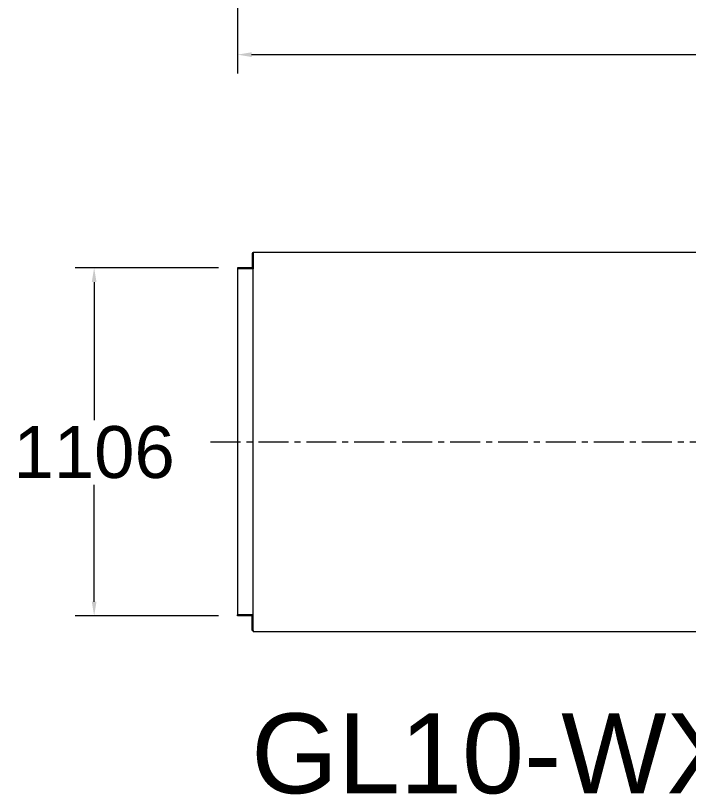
# Model space of a CAD drawing. Header units: millimetres. Extents: x 3 to 671030, y 2 to 511260.
# Drawn here: x 452546 to 506897, y 177544 to 240420 of the extents above; entities that cross this region are included whole.
import ezdxf

# ---------------------------------------------------------------- set-up
doc = ezdxf.new("R2010")
doc.units = ezdxf.units.MM
doc.header["$LTSCALE"] = 25.4
doc.linetypes.add('CENTER', pattern=[50.8, 31.75, -6.35, 6.35, -6.35])
doc.layers.get('Defpoints').update_dxf_attribs({"lineweight": 5})
doc.layers.add('CAXA1', color=5, linetype='CENTER', lineweight=5)
doc.styles.add('Roman', font='arial.ttf')
doc.styles.get("Standard").update_dxf_attribs({"font": 'arial.ttf'})
doc.dimstyles.new('ISO-25', dxfattribs={"dimscale": 30, "dimtxt": 38.1, "dimasz": 38.1, "dimexe": 50.8, "dimexo": 50.8, "dimgap": 15.875, "dimtad": 1, "dimtih": 1, "dimtoh": 1, "dimdec": 1, "dimlfac": 0.03937, "dimdsep": 46, "dimtxsty": 'Standard', "dimcen": 63.5, "dimclrd": 7, "dimclre": 7, "dimclrt": 7, "dimadec": 0, "dimazin": 0, "dimtfac": 1, "dimtdec": 1, "dimtmove": 0, "dimatfit": 3, "dimfxl": 25.4, "dimlwd": 5, "dimlwe": 5, "dimarcsym": 0})

# ---------------------------------------------------------------- blocks, each defined once
blk = doc.blocks.new('*D49')
at = {"color": 7, "linetype": 'Continuous', "lineweight": 5, "transparency": 16777216}
for p, q in [((622106, 266043), (622106, 235742)), ((470468, 262157), (470468, 235742)), ((471611, 237266), (620963, 237266))]:
    blk.add_line(p, q, dxfattribs=at)
at = {"color": 7, "transparency": 16777216}
for points in [[(471611, 237456), (471611, 237075), (470468, 237266)], [(620963, 237456), (620963, 237075), (622106, 237266)]]:
    blk.add_solid(points, dxfattribs=at)
at = {"layer": 'Defpoints', "color": 0, "transparency": 16777216}
for p in [(622106, 267567), (470468, 263681), (622106, 237266)]:
    blk.add_point(p, dxfattribs=at)
at = {"color": 7, "lineweight": 5, "transparency": 16777216, "insert": (546287, 239838), "char_height": 4191, "attachment_point": 5, "style": 'Roman'}
blk.add_mtext('{\\fCalibri|b0|i0|c0|p34;\\C0;B}', dxfattribs=at)
blk = doc.blocks.new('*D42')
at = {"color": 7, "linetype": 'Continuous', "lineweight": 5, "transparency": 16777216}
for p, q in [((468944, 220054), (457369, 220054)), ((458893, 218911), (458893, 207771)), ((458893, 193104), (458893, 202539)), ((468944, 191961), (457369, 191961))]:
    blk.add_line(p, q, dxfattribs=at)
at = {"color": 7, "transparency": 16777216}
for points in [[(458702, 218911), (459083, 218911), (458893, 220054)], [(458702, 193104), (459083, 193104), (458893, 191961)]]:
    blk.add_solid(points, dxfattribs=at)
at = {"layer": 'Defpoints', "color": 0, "transparency": 16777216}
for p in [(470468, 220054), (458893, 191961), (470468, 191961)]:
    blk.add_point(p, dxfattribs=at)
at = {"color": 7, "lineweight": 5, "transparency": 16777216, "insert": (458893, 205155), "char_height": 4191, "attachment_point": 5, "style": 'Roman'}
blk.add_mtext('1106', dxfattribs=at)

msp = doc.modelspace()

# ---------------------------------------------------------------- linework, layer by layer
at = {"color": 7, "lineweight": 5}
for p, q in [((471661.62, 221247.37), (471661.62, 220053.57)), ((471737.82, 221247.37), (471661.62, 221247.37)), ((471737.82, 221323.57), (510091.82, 221323.57)), ((471737.82, 221247.37), (471737.82, 221323.57)), ((471737.82, 190691.17), (471737.82, 221323.57)), ((471737.82, 221247.37), (471737.82, 219977.37)), ((471661.62, 220053.57), (470467.82, 220053.57)), ((470467.82, 220053.57), (470467.82, 219977.37)), ((471737.82, 219977.37), (470467.82, 219977.37)), ((470467.82, 219977.37), (470467.82, 192037.37)), ((471737.82, 192037.37), (470467.82, 192037.37)), ((470467.82, 191961.17), (470467.82, 192037.37)), ((471661.62, 191961.17), (470467.82, 191961.17)), ((471661.62, 190767.37), (471661.62, 191961.17)), ((471737.82, 190767.37), (471737.82, 192037.37)), ((471737.82, 190767.37), (471661.62, 190767.37)), ((471737.82, 190767.37), (471737.82, 190691.17)), ((471737.82, 190691.17), (510091.82, 190691.17))]:
    msp.add_line(p, q, dxfattribs=at)
at = {"layer": 'CAXA1', "linetype": 'CENTER', "lineweight": 5, "ltscale": 3}
msp.add_line((468293.13, 206007.37), (560845.88, 206007.37), dxfattribs=at)

# ---------------------------------------------------------------- texts
at = {"color": 7, "linetype": 'Continuous', "lineweight": 5, "insert": (471575.43, 184086.78), "char_height": 6451.6, "attachment_point": 1, "style": 'Roman'}
msp.add_mtext_dynamic_manual_height_columns('GL10-WX-01', width=82403.9018, gutter_width=25.4, heights=[0], dxfattribs=at)

# ---------------------------------------------------------------- dimensions: what is measured, and where the dimension line sits
at = {"color": 7, "lineweight": 5}
dim = msp.add_linear_dim(base=(622105.81, 237265.92), p1=(470467.82, 263680.85), p2=(622105.81, 267567.11), text='{\\fCalibri|b0|i0|c0|p34;\\C0;B}', dimstyle='ISO-25', override={"dimscale": 30, "dimtxt": 139.7, "dimpost": '\\X', "dimtxsty": 'Roman', "dimtmove": 1}, dxfattribs=at)
dim.commit()
dim.dimension.update_dxf_attribs({"geometry": '*D49', "text_midpoint": (546286.81, 237265.92), "dimtype": 160})
dim = msp.add_linear_dim(base=(458892.95, 191961.17), p1=(470467.82, 220053.57), p2=(470467.82, 191961.17), angle=90, dimstyle='ISO-25', override={"dimscale": 30, "dimtxt": 139.7, "dimpost": '\\X', "dimtxsty": 'Roman', "dimtmove": 1}, dxfattribs=at)
dim.commit()
dim.dimension.update_dxf_attribs({"geometry": '*D42', "text_midpoint": (458892.95, 205155.37), "dimtype": 160})

doc.saveas('drawing.dxf')
